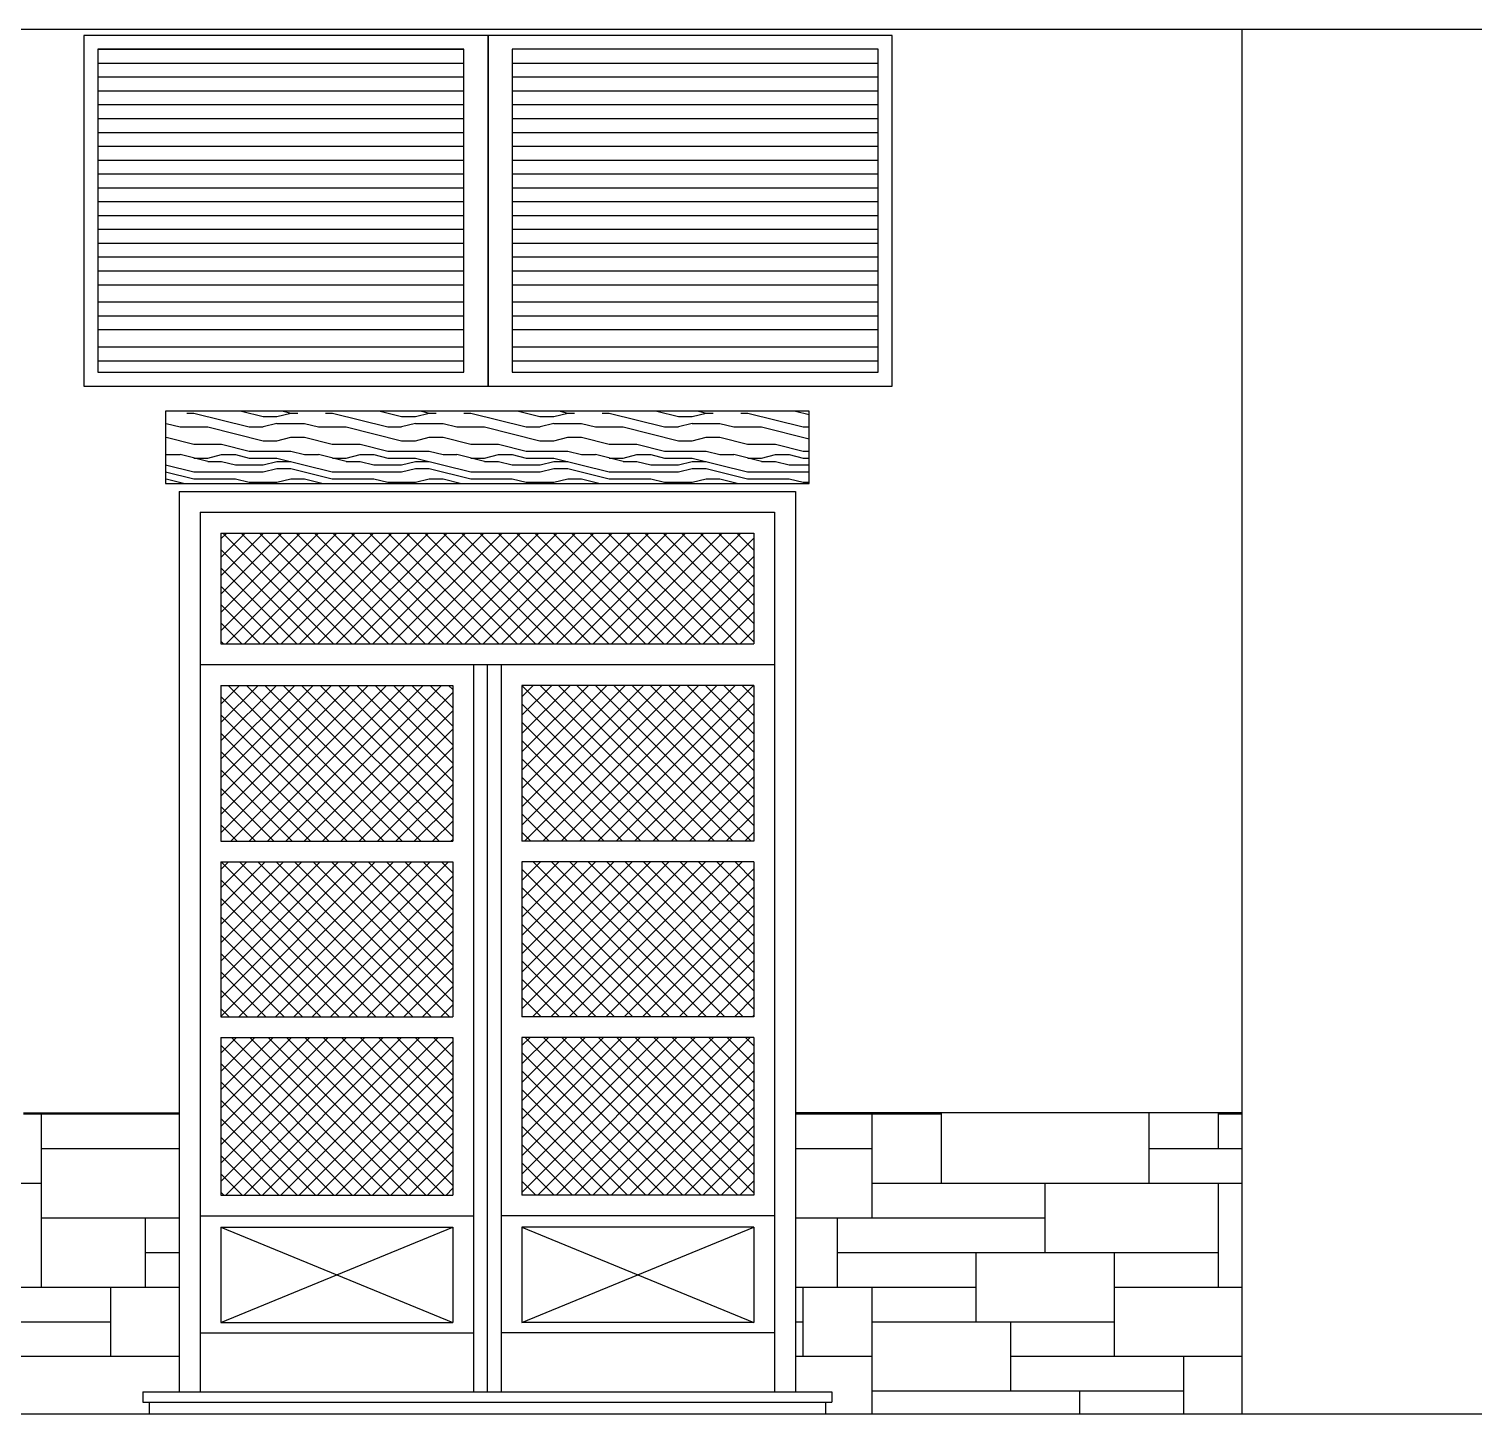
# Model space of a CAD drawing. Extents: x 33.7 to 63.4, y -76.7 to 11.5.
# Drawn here: x 42.141 to 46.339, y 7.54 to 11.54 of the extents above; entities that cross this region are included whole.
import ezdxf

# ---------------------------------------------------------------- set-up
doc = ezdxf.new("R2010")
doc.units = 0
doc.header["$LTSCALE"] = 0.375
doc.layers.get('0').update_dxf_attribs({"linetype": 'CONTINUOUS'})
for name, color, linetype in [('AUX', 7, 'CONTINUOUS'), ('CARPINTERIA', 44, 'CONTINUOUS'), ('MUROS', 3, 'CONTINUOUS'), ('TRAMAS', 252, 'CONTINUOUS')]:
    doc.layers.add(name, color=color, linetype=linetype)

# ---------------------------------------------------------------- blocks, each defined once
blk = doc.blocks.new('*X36')
at = {"color": 0}
for p, q in [((157.7778, 135.1), (158.2, 135.1)), ((158, 134.8), (158, 135.1)), ((158.2, 134.9), (158.2, 135.1035)), ((158.8, 134.9), (158.8, 135.1035)), ((159, 135), (159, 135.1035)), ((159, 135.1), (159.0678, 135.1)), ((157.7778, 135), (158, 135)), ((158.8, 135), (159.0678, 135)), ((158, 134.9), (159.0678, 134.9)), ((158.5, 134.7), (158.5, 134.9)), ((159, 134.6), (159, 134.9)), ((157.7778, 134.8), (158.5, 134.8)), ((157.9, 134.6), (157.9, 134.8)), ((157.9, 134.7), (159, 134.7)), ((158.3, 134.5), (158.3, 134.7)), ((158.7, 134.4), (158.7, 134.7)), ((157.7778, 134.6), (158.3, 134.6)), ((157.8, 134.4), (157.8, 134.6)), ((158, 134.2335), (158, 134.6)), ((158.7, 134.6), (159.0678, 134.6)), ((157.7778, 134.5), (157.8, 134.5)), ((158, 134.5), (158.7, 134.5)), ((158.4, 134.3), (158.4, 134.5)), ((157.7778, 134.4), (158, 134.4)), ((158.4, 134.4), (159.0678, 134.4)), ((158.9, 134.2335), (158.9, 134.4)), ((158, 134.3), (158.9, 134.3)), ((158.6, 134.2335), (158.6, 134.3))]:
    blk.add_line(p, q, dxfattribs=at)
blk = doc.blocks.new('*X37')
at = {"color": 0}
for p, q in [((149.5932, 135.1), (150.2, 135.1)), ((149.6, 134.6), (149.6, 135.1)), ((149.7, 135.1), (149.7, 135.1035)), ((150, 134.8), (150, 135.1)), ((150.2, 134.9), (150.2, 135.1035)), ((151.4878, 135.1), (152.2, 135.1)), ((151.6, 134.6), (151.6, 135.1)), ((151.7, 135.1), (151.7, 135.1035)), ((152, 134.8), (152, 135.1)), ((152.2, 134.9), (152.2, 135.1035)), ((153.5178, 135.1), (154.2, 135.1)), ((153.6, 134.6), (153.6, 135.1)), ((153.7, 135.1), (153.7, 135.1035)), ((154, 134.8), (154, 135.1)), ((154.2, 134.9), (154.2, 135.1035)), ((155.5478, 135.1), (155.9978, 135.1)), ((155.6, 134.6), (155.6, 135.1)), ((155.7, 135.1), (155.7, 135.1035)), ((150.8, 134.9), (150.8, 135.0735)), ((151, 135), (151, 135.0735)), ((151.3, 134.9), (151.3, 135.0735)), ((152.8, 134.9), (152.8, 135.0735)), ((153, 135), (153, 135.0735)), ((153.3, 134.9), (153.3, 135.0735)), ((154.8, 134.9), (154.8, 135.0735)), ((155, 135), (155, 135.0735)), ((155.3, 134.9), (155.3, 135.0735)), ((149.6, 135), (150, 135)), ((150.8, 135), (151.3, 135)), ((151.6, 135), (152, 135)), ((152.8, 135), (153.3, 135)), ((153.6, 135), (154, 135)), ((154.8, 135), (155.3, 135)), ((155.6, 135), (155.9978, 135)), ((149.5932, 134.9), (149.6, 134.9)), ((150, 134.9), (151.6, 134.9)), ((150.5, 134.7), (150.5, 134.9)), ((151, 134.6), (151, 134.9)), ((152, 134.9), (153.6, 134.9)), ((152.5, 134.7), (152.5, 134.9)), ((153, 134.6), (153, 134.9)), ((154, 134.9), (155.6, 134.9)), ((154.5, 134.7), (154.5, 134.9)), ((155, 134.6), (155, 134.9)), ((149.6, 134.8), (150.5, 134.8)), ((149.9, 134.6), (149.9, 134.8)), ((151.6, 134.8), (152.5, 134.8)), ((151.9, 134.6), (151.9, 134.8)), ((153.6, 134.8), (154.5, 134.8)), ((153.9, 134.6), (153.9, 134.8)), ((155.6, 134.8), (155.9978, 134.8)), ((155.9, 134.6), (155.9, 134.8)), ((149.9, 134.7), (151, 134.7)), ((150.3, 134.5), (150.3, 134.7)), ((150.7, 134.4), (150.7, 134.7)), ((151.9, 134.7), (153, 134.7)), ((152.3, 134.5), (152.3, 134.7)), ((152.7, 134.4), (152.7, 134.7)), ((153.9, 134.7), (155, 134.7)), ((154.3, 134.5), (154.3, 134.7)), ((154.7, 134.4), (154.7, 134.7)), ((155.9, 134.7), (155.9978, 134.7)), ((149.5932, 134.6), (150.3, 134.6)), ((149.8, 134.4), (149.8, 134.6)), ((150, 134.2335), (150, 134.6)), ((150.7, 134.6), (152.3, 134.6)), ((151.2, 134.4), (151.2, 134.6)), ((151.5, 134.5), (151.5, 134.6)), ((151.8, 134.4), (151.8, 134.6)), ((152, 134.2335), (152, 134.6)), ((152.7, 134.6), (154.3, 134.6)), ((153.2, 134.4), (153.2, 134.6)), ((153.5, 134.5), (153.5, 134.6)), ((153.8, 134.4), (153.8, 134.6)), ((154, 134.2335), (154, 134.6)), ((154.7, 134.6), (155.9978, 134.6)), ((155.2, 134.4), (155.2, 134.6)), ((155.5, 134.5), (155.5, 134.6)), ((155.8, 134.4), (155.8, 134.6)), ((149.5932, 134.5), (149.8, 134.5)), ((150, 134.5), (150.7, 134.5)), ((150.4, 134.3), (150.4, 134.5)), ((151.2, 134.5), (151.8, 134.5)), ((152, 134.5), (152.7, 134.5)), ((152.4, 134.3), (152.4, 134.5)), ((153.2, 134.5), (153.8, 134.5)), ((154, 134.5), (154.7, 134.5)), ((154.4, 134.3), (154.4, 134.5)), ((155.2, 134.5), (155.8, 134.5)), ((149.5932, 134.4), (150, 134.4)), ((150.4, 134.4), (152, 134.4)), ((150.9, 134.2335), (150.9, 134.4)), ((151.4, 134.2335), (151.4, 134.4)), ((152.4, 134.4), (154, 134.4)), ((152.9, 134.2335), (152.9, 134.4)), ((153.4, 134.2335), (153.4, 134.4)), ((154.4, 134.4), (155.9978, 134.4)), ((154.9, 134.2335), (154.9, 134.4)), ((155.4, 134.2335), (155.4, 134.4)), ((150, 134.3), (150.9, 134.3)), ((150.6, 134.2335), (150.6, 134.3)), ((152, 134.3), (152.9, 134.3)), ((152.6, 134.2335), (152.6, 134.3)), ((154, 134.3), (154.9, 134.3)), ((154.6, 134.2335), (154.6, 134.3))]:
    blk.add_line(p, q, dxfattribs=at)
blk = doc.blocks.new('*X35')
at = {"color": 0}
for p, q in [((156.1178, 136.4956), (156.4, 136.7778)), ((156.1178, 136.5486), (156.347, 136.7778)), ((156.1178, 136.6017), (156.294, 136.7778)), ((156.1178, 136.6547), (156.2409, 136.7778)), ((156.1178, 136.7077), (156.1879, 136.7778)), ((156.1178, 136.7608), (156.1349, 136.7778)), ((156.4435, 136.4578), (156.1235, 136.7778)), ((156.1331, 136.4578), (156.4531, 136.7778)), ((156.4965, 136.4578), (156.1765, 136.7778)), ((156.1861, 136.4578), (156.5061, 136.7778)), ((156.5495, 136.4578), (156.2295, 136.7778)), ((156.2391, 136.4578), (156.5591, 136.7778)), ((156.6026, 136.4578), (156.2826, 136.7778)), ((156.2922, 136.4578), (156.6122, 136.7778)), ((156.6556, 136.4578), (156.3356, 136.7778)), ((156.3452, 136.4578), (156.6652, 136.7778)), ((156.7086, 136.4578), (156.3886, 136.7778)), ((156.3982, 136.4578), (156.7182, 136.7778)), ((156.7617, 136.4578), (156.4417, 136.7778)), ((156.4513, 136.4578), (156.7713, 136.7778)), ((156.8147, 136.4578), (156.4947, 136.7778)), ((156.5043, 136.4578), (156.8243, 136.7778)), ((156.8677, 136.4578), (156.5477, 136.7778)), ((156.5573, 136.4578), (156.8773, 136.7778)), ((156.9208, 136.4578), (156.6008, 136.7778)), ((156.6104, 136.4578), (156.9304, 136.7778)), ((156.9738, 136.4578), (156.6538, 136.7778)), ((156.6634, 136.4578), (156.9834, 136.7778)), ((157.0268, 136.4578), (156.7068, 136.7778)), ((156.7164, 136.4578), (157.0364, 136.7778)), ((157.0799, 136.4578), (156.7599, 136.7778)), ((156.7695, 136.4578), (157.0895, 136.7778)), ((157.1329, 136.4578), (156.8129, 136.7778)), ((156.8225, 136.4578), (157.1425, 136.7778)), ((157.1859, 136.4578), (156.8659, 136.7778)), ((156.8755, 136.4578), (157.1955, 136.7778)), ((157.239, 136.4578), (156.919, 136.7778)), ((156.9286, 136.4578), (157.2486, 136.7778)), ((157.292, 136.4578), (156.972, 136.7778)), ((156.9816, 136.4578), (157.3016, 136.7778)), ((157.345, 136.4578), (157.025, 136.7778)), ((157.0346, 136.4578), (157.3546, 136.7778)), ((157.3981, 136.4578), (157.0781, 136.7778)), ((157.0877, 136.4578), (157.4077, 136.7778)), ((157.4511, 136.4578), (157.1311, 136.7778)), ((157.1407, 136.4578), (157.4607, 136.7778)), ((157.5041, 136.4578), (157.1841, 136.7778)), ((157.1937, 136.4578), (157.5137, 136.7778)), ((157.5572, 136.4578), (157.2372, 136.7778)), ((157.2468, 136.4578), (157.5668, 136.7778)), ((157.6102, 136.4578), (157.2902, 136.7778)), ((157.2998, 136.4578), (157.6198, 136.7778)), ((157.6578, 136.4632), (157.3432, 136.7778)), ((157.6578, 136.5163), (157.3963, 136.7778)), ((157.6578, 136.5693), (157.4493, 136.7778)), ((157.6578, 136.6223), (157.5023, 136.7778)), ((157.6578, 136.6754), (157.5554, 136.7778)), ((157.6578, 136.7284), (157.6084, 136.7778)), ((156.3904, 136.4578), (156.1178, 136.7305)), ((157.3528, 136.4578), (157.6578, 136.7628)), ((157.4059, 136.4578), (157.6578, 136.7098)), ((156.3374, 136.4578), (156.1178, 136.6774)), ((157.4589, 136.4578), (157.6578, 136.6567)), ((156.2844, 136.4578), (156.1178, 136.6244)), ((157.5119, 136.4578), (157.6578, 136.6037)), ((156.2313, 136.4578), (156.1178, 136.5714)), ((156.1783, 136.4578), (156.1178, 136.5183)), ((157.565, 136.4578), (157.6578, 136.5507)), ((157.618, 136.4578), (157.6578, 136.4976)), ((156.1253, 136.4578), (156.1178, 136.4653)), ((156.1178, 135.9122), (156.5434, 136.3378)), ((156.1178, 135.9653), (156.4904, 136.3378)), ((156.1178, 136.0183), (156.4373, 136.3378)), ((156.1178, 136.0713), (156.3843, 136.3378)), ((156.1178, 136.1244), (156.3313, 136.3378)), ((156.1178, 136.1774), (156.2782, 136.3378)), ((156.1178, 136.2304), (156.2252, 136.3378)), ((156.1178, 136.2835), (156.1722, 136.3378)), ((156.1178, 136.3365), (156.1191, 136.3378)), ((156.5362, 135.8878), (156.1178, 136.3062)), ((156.5892, 135.8878), (156.1392, 136.3378)), ((156.1464, 135.8878), (156.5964, 136.3378)), ((156.6422, 135.8878), (156.1922, 136.3378)), ((156.1995, 135.8878), (156.6495, 136.3378)), ((156.6953, 135.8878), (156.2453, 136.3378)), ((156.2525, 135.8878), (156.7025, 136.3378)), ((156.7483, 135.8878), (156.2983, 136.3378)), ((156.3055, 135.8878), (156.7555, 136.3378)), ((156.7878, 135.9014), (156.3513, 136.3378)), ((156.3586, 135.8878), (156.7878, 136.3171)), ((156.7878, 135.9544), (156.4044, 136.3378)), ((156.7878, 136.0074), (156.4574, 136.3378)), ((156.7878, 136.0605), (156.5104, 136.3378)), ((156.7878, 136.1135), (156.5635, 136.3378)), ((156.7878, 136.1665), (156.6165, 136.3378)), ((156.7878, 136.2196), (156.6695, 136.3378)), ((156.7878, 136.2726), (156.7226, 136.3378)), ((156.7878, 136.3256), (156.7756, 136.3378)), ((156.9878, 135.9337), (157.3919, 136.3378)), ((156.9878, 135.9867), (157.3389, 136.3378)), ((156.9878, 136.0398), (157.2859, 136.3378)), ((156.9878, 136.0928), (157.2328, 136.3378)), ((156.9878, 136.1458), (157.1798, 136.3378)), ((156.9878, 136.1989), (157.1268, 136.3378)), ((156.9878, 136.2519), (157.0737, 136.3378)), ((156.9878, 136.3049), (157.0207, 136.3378)), ((157.4377, 135.8878), (156.9878, 136.3378)), ((156.995, 135.8878), (157.445, 136.3378)), ((157.4908, 135.8878), (157.0408, 136.3378)), ((157.048, 135.8878), (157.498, 136.3378)), ((157.5438, 135.8878), (157.0938, 136.3378)), ((157.101, 135.8878), (157.551, 136.3378)), ((157.5968, 135.8878), (157.1468, 136.3378)), ((157.1541, 135.8878), (157.6041, 136.3378)), ((157.6499, 135.8878), (157.1999, 136.3378)), ((157.2071, 135.8878), (157.6571, 136.3378)), ((157.6578, 135.9329), (157.2529, 136.3378)), ((157.6578, 135.9859), (157.3059, 136.3378)), ((157.6578, 136.039), (157.359, 136.3378)), ((157.6578, 136.092), (157.412, 136.3378)), ((157.6578, 136.145), (157.465, 136.3378)), ((157.6578, 136.1981), (157.5181, 136.3378)), ((157.6578, 136.2511), (157.5711, 136.3378)), ((157.6578, 136.3041), (157.6241, 136.3378)), ((156.4116, 135.8878), (156.7878, 136.264)), ((157.3847, 135.8878), (156.9878, 136.2847)), ((157.2601, 135.8878), (157.6578, 136.2855)), ((156.4831, 135.8878), (156.1178, 136.2532)), ((157.3317, 135.8878), (156.9878, 136.2317)), ((157.3132, 135.8878), (157.6578, 136.2325)), ((156.4301, 135.8878), (156.1178, 136.2001)), ((156.4646, 135.8878), (156.7878, 136.211)), ((156.3771, 135.8878), (156.1178, 136.1471)), ((156.5177, 135.8878), (156.7878, 136.158)), ((157.2786, 135.8878), (156.9878, 136.1787)), ((157.3662, 135.8878), (157.6578, 136.1795)), ((156.5707, 135.8878), (156.7878, 136.1049)), ((157.2256, 135.8878), (156.9878, 136.1256)), ((157.4192, 135.8878), (157.6578, 136.1264)), ((156.3241, 135.8878), (156.1178, 136.0941)), ((157.1726, 135.8878), (156.9878, 136.0726)), ((157.4723, 135.8878), (157.6578, 136.0734)), ((156.271, 135.8878), (156.1178, 136.041)), ((156.6237, 135.8878), (156.7878, 136.0519)), ((157.1195, 135.8878), (156.9878, 136.0196)), ((157.5253, 135.8878), (157.6578, 136.0204)), ((156.218, 135.8878), (156.1178, 135.988)), ((156.6768, 135.8878), (156.7878, 135.9989)), ((156.165, 135.8878), (156.1178, 135.935)), ((156.7298, 135.8878), (156.7878, 135.9458)), ((157.0665, 135.8878), (156.9878, 135.9665)), ((157.5783, 135.8878), (157.6578, 135.9673)), ((156.7828, 135.8878), (156.7878, 135.8928)), ((157.0135, 135.8878), (156.9878, 135.9135)), ((157.6314, 135.8878), (157.6578, 135.9143)), ((156.1178, 135.3819), (156.5637, 135.8278)), ((156.1178, 135.4349), (156.5107, 135.8278)), ((156.1178, 135.488), (156.4577, 135.8278)), ((156.1178, 135.541), (156.4046, 135.8278)), ((156.1178, 135.594), (156.3516, 135.8278)), ((156.1178, 135.6471), (156.2986, 135.8278)), ((156.1178, 135.7001), (156.2455, 135.8278)), ((156.1178, 135.7531), (156.1925, 135.8278)), ((156.1178, 135.8062), (156.1395, 135.8278)), ((156.566, 135.3807), (156.1189, 135.8278)), ((156.1697, 135.3807), (156.6168, 135.8278)), ((156.619, 135.3807), (156.1719, 135.8278)), ((156.2227, 135.3807), (156.6698, 135.8278)), ((156.6721, 135.3807), (156.225, 135.8278)), ((156.2757, 135.3807), (156.7228, 135.8278)), ((156.7251, 135.3807), (156.278, 135.8278)), ((156.3288, 135.3807), (156.7759, 135.8278)), ((156.7781, 135.3807), (156.331, 135.8278)), ((156.7878, 135.4241), (156.3841, 135.8278)), ((156.7878, 135.4771), (156.4371, 135.8278)), ((156.7878, 135.5301), (156.4901, 135.8278)), ((156.7878, 135.5832), (156.5431, 135.8278)), ((156.7878, 135.6362), (156.5962, 135.8278)), ((156.7878, 135.6892), (156.6492, 135.8278)), ((156.7878, 135.7423), (156.7022, 135.8278)), ((156.7878, 135.7953), (156.7553, 135.8278)), ((156.9878, 135.7746), (157.041, 135.8278)), ((156.9878, 135.7216), (157.0941, 135.8278)), ((156.9878, 135.6685), (157.1471, 135.8278)), ((156.9878, 135.6155), (157.2001, 135.8278)), ((156.9878, 135.5625), (157.2532, 135.8278)), ((156.9878, 135.5095), (157.3062, 135.8278)), ((156.9878, 135.4564), (157.3592, 135.8278)), ((156.9878, 135.4034), (157.4123, 135.8278)), ((157.4145, 135.3807), (156.9878, 135.8074)), ((157.0182, 135.3807), (157.4653, 135.8278)), ((157.4676, 135.3807), (157.0204, 135.8278)), ((157.0712, 135.3807), (157.5183, 135.8278)), ((157.5206, 135.3807), (157.0735, 135.8278)), ((157.1243, 135.3807), (157.5714, 135.8278)), ((157.5736, 135.3807), (157.1265, 135.8278)), ((157.1773, 135.3807), (157.6244, 135.8278)), ((157.6267, 135.3807), (157.1795, 135.8278)), ((157.2303, 135.3807), (157.6578, 135.8082)), ((157.6578, 135.4026), (157.2326, 135.8278)), ((157.6578, 135.4556), (157.2856, 135.8278)), ((157.6578, 135.5087), (157.3386, 135.8278)), ((157.6578, 135.5617), (157.3917, 135.8278)), ((157.6578, 135.6147), (157.4447, 135.8278)), ((157.6578, 135.6678), (157.4977, 135.8278)), ((157.6578, 135.7208), (157.5508, 135.8278)), ((157.6578, 135.7738), (157.6038, 135.8278)), ((157.6578, 135.8269), (157.6568, 135.8278)), ((156.513, 135.3807), (156.1178, 135.7759)), ((156.3818, 135.3807), (156.7878, 135.7867)), ((156.4599, 135.3807), (156.1178, 135.7228)), ((156.4348, 135.3807), (156.7878, 135.7337)), ((157.3615, 135.3807), (156.9878, 135.7544)), ((157.2833, 135.3807), (157.6578, 135.7552)), ((156.4879, 135.3807), (156.7878, 135.6807)), ((157.3085, 135.3807), (156.9878, 135.7014)), ((157.3364, 135.3807), (157.6578, 135.7022)), ((156.4069, 135.3807), (156.1178, 135.6698)), ((157.2554, 135.3807), (156.9878, 135.6483)), ((157.3894, 135.3807), (157.6578, 135.6491)), ((156.3539, 135.3807), (156.1178, 135.6168)), ((156.5409, 135.3807), (156.7878, 135.6276)), ((157.2024, 135.3807), (156.9878, 135.5953)), ((157.4424, 135.3807), (157.6578, 135.5961)), ((156.3008, 135.3807), (156.1178, 135.5637)), ((156.5939, 135.3807), (156.7878, 135.5746)), ((156.2478, 135.3807), (156.1178, 135.5107)), ((156.647, 135.3807), (156.7878, 135.5216)), ((157.1494, 135.3807), (156.9878, 135.5423)), ((157.4955, 135.3807), (157.6578, 135.5431)), ((156.7, 135.3807), (156.7878, 135.4685)), ((157.0963, 135.3807), (156.9878, 135.4892)), ((157.5485, 135.3807), (157.6578, 135.49)), ((156.1948, 135.3807), (156.1178, 135.4577)), ((157.0433, 135.3807), (156.9878, 135.4362)), ((157.6015, 135.3807), (157.6578, 135.437)), ((156.1417, 135.3807), (156.1178, 135.4046)), ((156.753, 135.3807), (156.7878, 135.4155)), ((156.9903, 135.3807), (156.9878, 135.3832)), ((157.6546, 135.3807), (157.6578, 135.384)), ((156.1178, 135.0637), (156.3748, 135.3207)), ((156.1178, 135.1167), (156.3218, 135.3207)), ((156.1178, 135.1698), (156.2688, 135.3207)), ((156.1178, 135.2228), (156.2157, 135.3207)), ((156.1178, 135.2758), (156.1627, 135.3207)), ((156.1178, 135.0107), (156.4279, 135.3207)), ((156.1178, 134.9576), (156.4809, 135.3207)), ((156.1178, 134.9046), (156.5339, 135.3207)), ((156.5506, 134.8657), (156.1178, 135.2986)), ((156.132, 134.8657), (156.587, 135.3207)), ((156.6037, 134.8657), (156.1487, 135.3207)), ((156.185, 134.8657), (156.64, 135.3207)), ((156.6567, 134.8657), (156.2017, 135.3207)), ((156.238, 134.8657), (156.693, 135.3207)), ((156.7097, 134.8657), (156.2548, 135.3207)), ((156.2911, 134.8657), (156.7461, 135.3207)), ((156.7628, 134.8657), (156.3078, 135.3207)), ((156.3441, 134.8657), (156.7878, 135.3095)), ((156.7878, 134.8937), (156.3608, 135.3207)), ((156.7878, 134.9468), (156.4139, 135.3207)), ((156.7878, 134.9998), (156.4669, 135.3207)), ((156.7878, 135.0528), (156.5199, 135.3207)), ((156.7878, 135.1059), (156.573, 135.3207)), ((156.7878, 135.1589), (156.626, 135.3207)), ((156.7878, 135.2119), (156.679, 135.3207)), ((156.7878, 135.265), (156.7321, 135.3207)), ((156.7878, 135.318), (156.7851, 135.3207)), ((156.9878, 135.2973), (157.0112, 135.3207)), ((156.9878, 135.2443), (157.0643, 135.3207)), ((156.9878, 135.1913), (157.1173, 135.3207)), ((156.9878, 135.1382), (157.1703, 135.3207)), ((156.9878, 135.0852), (157.2233, 135.3207)), ((156.9878, 135.0322), (157.2764, 135.3207)), ((156.9878, 134.9791), (157.3294, 135.3207)), ((156.9878, 134.9261), (157.3824, 135.3207)), ((156.9878, 134.8731), (157.4355, 135.3207)), ((157.4522, 134.8657), (156.9972, 135.3207)), ((157.0335, 134.8657), (157.4885, 135.3207)), ((157.5052, 134.8657), (157.0503, 135.3207)), ((157.0866, 134.8657), (157.5415, 135.3207)), ((157.5583, 134.8657), (157.1033, 135.3207)), ((157.1396, 134.8657), (157.5946, 135.3207)), ((157.6113, 134.8657), (157.1563, 135.3207)), ((157.1926, 134.8657), (157.6476, 135.3207)), ((157.6578, 134.8723), (157.2094, 135.3207)), ((157.6578, 134.9253), (157.2624, 135.3207)), ((157.6578, 134.9783), (157.3154, 135.3207)), ((157.6578, 135.0314), (157.3685, 135.3207)), ((157.6578, 135.0844), (157.4215, 135.3207)), ((157.6578, 135.1374), (157.4745, 135.3207)), ((157.6578, 135.1905), (157.5276, 135.3207)), ((157.6578, 135.2435), (157.5806, 135.3207)), ((157.6578, 135.2965), (157.6336, 135.3207)), ((157.3992, 134.8657), (156.9878, 135.2771)), ((157.2457, 134.8657), (157.6578, 135.2779)), ((156.4976, 134.8657), (156.1178, 135.2455)), ((156.3971, 134.8657), (156.7878, 135.2564)), ((157.3461, 134.8657), (156.9878, 135.2241)), ((157.2987, 134.8657), (157.6578, 135.2249)), ((156.4446, 134.8657), (156.1178, 135.1925)), ((156.4502, 134.8657), (156.7878, 135.2034)), ((156.3915, 134.8657), (156.1178, 135.1395)), ((156.5032, 134.8657), (156.7878, 135.1504)), ((157.2931, 134.8657), (156.9878, 135.171)), ((157.3517, 134.8657), (157.6578, 135.1718)), ((156.5562, 134.8657), (156.7878, 135.0973)), ((157.2401, 134.8657), (156.9878, 135.118)), ((157.4048, 134.8657), (157.6578, 135.1188)), ((156.3385, 134.8657), (156.1178, 135.0864)), ((157.187, 134.8657), (156.9878, 135.065)), ((157.4578, 134.8657), (157.6578, 135.0658)), ((156.2855, 134.8657), (156.1178, 135.0334)), ((156.6093, 134.8657), (156.7878, 135.0443)), ((157.134, 134.8657), (156.9878, 135.0119)), ((157.5108, 134.8657), (157.6578, 135.0127)), ((156.2324, 134.8657), (156.1178, 134.9804)), ((156.6623, 134.8657), (156.7878, 134.9913)), ((156.1794, 134.8657), (156.1178, 134.9273)), ((156.7153, 134.8657), (156.7878, 134.9382)), ((157.081, 134.8657), (156.9878, 134.9589)), ((157.5639, 134.8657), (157.6578, 134.9597)), ((156.7684, 134.8657), (156.7878, 134.8852)), ((157.0279, 134.8657), (156.9878, 134.9059)), ((157.6169, 134.8657), (157.6578, 134.9067)), ((156.1264, 134.8657), (156.1178, 134.8743))]:
    blk.add_line(p, q, dxfattribs=at)
blk = doc.blocks.new('*X47')
at = {"color": 0}
for p, q in [((155.9578, 137.61), (155.96, 137.61)), ((155.96, 137.61), (156, 137.6)), ((156.02, 137.64), (156.04, 137.64)), ((156.04, 137.64), (156.1999, 137.6)), ((156.1778, 137.6456), (156.2399, 137.63)), ((156.24, 137.63), (156.28, 137.63)), ((156.28, 137.61), (156.24, 137.6)), ((156.28, 137.63), (156.32, 137.64)), ((156.28, 137.61), (156.36, 137.61)), ((156.2978, 137.6456), (156.3199, 137.64)), ((156.32, 137.64), (156.34, 137.64)), ((156.36, 137.61), (156.4, 137.6)), ((156.42, 137.64), (156.44, 137.64)), ((156.44, 137.64), (156.5999, 137.6)), ((156.5778, 137.6456), (156.6399, 137.63)), ((156.64, 137.63), (156.68, 137.63)), ((156.68, 137.61), (156.64, 137.6)), ((156.68, 137.63), (156.72, 137.64)), ((156.68, 137.61), (156.76, 137.61)), ((156.6978, 137.6456), (156.7199, 137.64)), ((156.72, 137.64), (156.74, 137.64)), ((156.76, 137.61), (156.8, 137.6)), ((156.82, 137.64), (156.84, 137.64)), ((156.84, 137.64), (156.9999, 137.6)), ((156.9778, 137.6456), (157.0399, 137.63)), ((157.04, 137.63), (157.08, 137.63)), ((157.08, 137.61), (157.04, 137.6)), ((157.08, 137.63), (157.12, 137.64)), ((157.08, 137.61), (157.16, 137.61)), ((157.0978, 137.6456), (157.1199, 137.64)), ((157.12, 137.64), (157.14, 137.64)), ((157.16, 137.61), (157.2, 137.6)), ((157.22, 137.64), (157.24, 137.64)), ((157.24, 137.64), (157.3999, 137.6)), ((157.3778, 137.6456), (157.4399, 137.63)), ((157.44, 137.63), (157.48, 137.63)), ((157.48, 137.61), (157.44, 137.6)), ((157.48, 137.63), (157.52, 137.64)), ((157.48, 137.61), (157.56, 137.61)), ((157.4978, 137.6456), (157.5199, 137.64)), ((157.52, 137.64), (157.54, 137.64)), ((157.56, 137.61), (157.6, 137.6)), ((157.62, 137.64), (157.64, 137.64)), ((157.64, 137.64), (157.7999, 137.6)), ((157.7778, 137.6456), (157.8178, 137.6355)), ((155.9578, 137.57), (155.96, 137.57)), ((155.96, 137.57), (156.0399, 137.55)), ((156, 137.6), (156.08, 137.6)), ((156.08, 137.6), (156.2399, 137.56)), ((156.2, 137.6), (156.24, 137.6)), ((156.28, 137.56), (156.32, 137.57)), ((156.32, 137.57), (156.36, 137.57)), ((156.36, 137.57), (156.4399, 137.55)), ((156.4, 137.6), (156.48, 137.6)), ((156.48, 137.6), (156.6399, 137.56)), ((156.6, 137.6), (156.64, 137.6)), ((156.68, 137.56), (156.72, 137.57)), ((156.72, 137.57), (156.76, 137.57)), ((156.76, 137.57), (156.8399, 137.55)), ((156.8, 137.6), (156.88, 137.6)), ((156.88, 137.6), (157.0399, 137.56)), ((157, 137.6), (157.04, 137.6)), ((157.08, 137.56), (157.12, 137.57)), ((157.12, 137.57), (157.16, 137.57)), ((157.16, 137.57), (157.2399, 137.55)), ((157.2, 137.6), (157.28, 137.6)), ((157.28, 137.6), (157.4399, 137.56)), ((157.4, 137.6), (157.44, 137.6)), ((157.48, 137.56), (157.52, 137.57)), ((157.52, 137.57), (157.56, 137.57)), ((157.56, 137.57), (157.6399, 137.55)), ((157.6, 137.6), (157.68, 137.6)), ((157.68, 137.6), (157.8178, 137.5655)), ((157.8, 137.6), (157.8178, 137.6)), ((156.04, 137.55), (156.12, 137.55)), ((156.12, 137.55), (156.1999, 137.53)), ((156.2, 137.53), (156.32, 137.53)), ((156.24, 137.56), (156.28, 137.56)), ((156.32, 137.53), (156.36, 137.52)), ((156.44, 137.55), (156.52, 137.55)), ((156.52, 137.55), (156.5999, 137.53)), ((156.6, 137.53), (156.72, 137.53)), ((156.64, 137.56), (156.68, 137.56)), ((156.72, 137.53), (156.76, 137.52)), ((156.84, 137.55), (156.92, 137.55)), ((156.92, 137.55), (156.9999, 137.53)), ((157, 137.53), (157.12, 137.53)), ((157.04, 137.56), (157.08, 137.56)), ((157.12, 137.53), (157.16, 137.52)), ((157.24, 137.55), (157.32, 137.55)), ((157.32, 137.55), (157.3999, 137.53)), ((157.4, 137.53), (157.52, 137.53)), ((157.44, 137.56), (157.48, 137.56)), ((157.52, 137.53), (157.56, 137.52)), ((157.64, 137.55), (157.72, 137.55)), ((157.72, 137.55), (157.7999, 137.53)), ((157.8, 137.53), (157.8178, 137.53)), ((155.9578, 137.5205), (155.96, 137.52)), ((155.9578, 137.4905), (156.0399, 137.47)), ((155.96, 137.52), (156, 137.52)), ((156.08, 137.5), (156.0001, 137.52)), ((156.04, 137.51), (156.08, 137.51)), ((156.08, 137.51), (156.12, 137.52)), ((156.08, 137.5), (156.12, 137.5)), ((156.12, 137.52), (156.16, 137.52)), ((156.12, 137.5), (156.16, 137.49)), ((156.16, 137.52), (156.2, 137.51)), ((156.16, 137.49), (156.24, 137.49)), ((156.2, 137.51), (156.28, 137.51)), ((156.24, 137.49), (156.28, 137.5)), ((156.28, 137.51), (156.4399, 137.47)), ((156.28, 137.5), (156.32, 137.5)), ((156.36, 137.52), (156.4, 137.52)), ((156.48, 137.5), (156.4001, 137.52)), ((156.44, 137.51), (156.48, 137.51)), ((156.48, 137.51), (156.52, 137.52)), ((156.48, 137.5), (156.52, 137.5)), ((156.52, 137.52), (156.56, 137.52)), ((156.52, 137.5), (156.56, 137.49)), ((156.56, 137.52), (156.6, 137.51)), ((156.56, 137.49), (156.64, 137.49)), ((156.6, 137.51), (156.68, 137.51)), ((156.64, 137.49), (156.68, 137.5)), ((156.68, 137.51), (156.8399, 137.47)), ((156.68, 137.5), (156.72, 137.5)), ((156.76, 137.52), (156.8, 137.52)), ((156.88, 137.5), (156.8001, 137.52)), ((156.84, 137.51), (156.88, 137.51)), ((156.88, 137.51), (156.92, 137.52)), ((156.88, 137.5), (156.92, 137.5)), ((156.92, 137.52), (156.96, 137.52)), ((156.92, 137.5), (156.96, 137.49)), ((156.96, 137.52), (157, 137.51)), ((156.96, 137.49), (157.04, 137.49)), ((157, 137.51), (157.08, 137.51)), ((157.04, 137.49), (157.08, 137.5)), ((157.08, 137.51), (157.2399, 137.47)), ((157.08, 137.5), (157.12, 137.5)), ((157.16, 137.52), (157.2, 137.52)), ((157.28, 137.5), (157.2001, 137.52)), ((157.24, 137.51), (157.28, 137.51)), ((157.28, 137.51), (157.32, 137.52)), ((157.28, 137.5), (157.32, 137.5)), ((157.32, 137.52), (157.36, 137.52)), ((157.32, 137.5), (157.36, 137.49)), ((157.36, 137.52), (157.4, 137.51)), ((157.36, 137.49), (157.44, 137.49)), ((157.4, 137.51), (157.48, 137.51)), ((157.44, 137.49), (157.48, 137.5)), ((157.48, 137.51), (157.6399, 137.47)), ((157.48, 137.5), (157.52, 137.5)), ((157.56, 137.52), (157.6, 137.52)), ((157.68, 137.5), (157.6001, 137.52)), ((157.64, 137.51), (157.68, 137.51)), ((157.68, 137.51), (157.72, 137.52)), ((157.68, 137.5), (157.72, 137.5)), ((157.72, 137.52), (157.76, 137.52)), ((157.72, 137.5), (157.76, 137.49)), ((157.76, 137.52), (157.8, 137.51)), ((157.76, 137.49), (157.8178, 137.49)), ((157.8, 137.51), (157.8178, 137.51)), ((155.9578, 137.4705), (156.0399, 137.45)), ((155.9578, 137.45), (155.96, 137.45)), ((155.96, 137.45), (156.0135, 137.4366)), ((156.04, 137.47), (156.24, 137.47)), ((156.04, 137.45), (156.16, 137.45)), ((156.16, 137.45), (156.2, 137.44)), ((156.16, 137.45), (156.2, 137.44)), ((156.2, 137.44), (156.28, 137.44)), ((156.24, 137.47), (156.28, 137.48)), ((156.28, 137.48), (156.32, 137.48)), ((156.28, 137.44), (156.32, 137.45)), ((156.32, 137.48), (156.4399, 137.45)), ((156.32, 137.45), (156.36, 137.45)), ((156.36, 137.45), (156.4135, 137.4366)), ((156.44, 137.47), (156.64, 137.47)), ((156.44, 137.45), (156.56, 137.45)), ((156.56, 137.45), (156.6, 137.44)), ((156.56, 137.45), (156.6, 137.44)), ((156.6, 137.44), (156.68, 137.44)), ((156.64, 137.47), (156.68, 137.48)), ((156.68, 137.48), (156.72, 137.48)), ((156.68, 137.44), (156.72, 137.45)), ((156.72, 137.48), (156.8399, 137.45)), ((156.72, 137.45), (156.76, 137.45)), ((156.76, 137.45), (156.8135, 137.4366)), ((156.84, 137.47), (157.04, 137.47)), ((156.84, 137.45), (156.96, 137.45)), ((156.96, 137.45), (157, 137.44)), ((156.96, 137.45), (157, 137.44)), ((157, 137.44), (157.08, 137.44)), ((157.04, 137.47), (157.08, 137.48)), ((157.08, 137.48), (157.12, 137.48)), ((157.08, 137.44), (157.12, 137.45)), ((157.12, 137.48), (157.2399, 137.45)), ((157.12, 137.45), (157.16, 137.45)), ((157.16, 137.45), (157.2135, 137.4366)), ((157.24, 137.47), (157.44, 137.47)), ((157.24, 137.45), (157.36, 137.45)), ((157.36, 137.45), (157.4, 137.44)), ((157.36, 137.45), (157.4, 137.44)), ((157.4, 137.44), (157.48, 137.44)), ((157.44, 137.47), (157.48, 137.48)), ((157.48, 137.48), (157.52, 137.48)), ((157.48, 137.44), (157.52, 137.45)), ((157.52, 137.48), (157.6399, 137.45)), ((157.52, 137.45), (157.56, 137.45)), ((157.56, 137.45), (157.6135, 137.4366)), ((157.64, 137.47), (157.8178, 137.47)), ((157.64, 137.45), (157.76, 137.45)), ((157.76, 137.45), (157.8, 137.44)), ((157.76, 137.45), (157.8, 137.44)), ((157.8, 137.44), (157.8178, 137.44))]:
    blk.add_line(p, q, dxfattribs=at)

msp = doc.modelspace()

# ---------------------------------------------------------------- linework, layer by layer
for p, q in [((43.4669, 11.5214), (42.2992, 11.5214)), ((42.2992, 11.5214), (42.2992, 10.5087)), ((43.4669, 11.5214), (43.4669, 10.5087)), ((43.4669, 10.5087), (43.4669, 11.5214)), ((44.6346, 11.5214), (43.4669, 11.5214)), ((44.6346, 10.5087), (44.6346, 11.5214)), ((43.3969, 11.4814), (42.3392, 11.4814)), ((42.3392, 11.4814), (42.3392, 10.5487)), ((43.3969, 10.5487), (43.3969, 11.4814)), ((44.5946, 11.4814), (43.5369, 11.4814)), ((43.5369, 11.4814), (43.5369, 10.5487)), ((44.5946, 10.5487), (44.5946, 11.4814)), ((42.3392, 10.5487), (43.3969, 10.5487)), ((43.5369, 10.5487), (44.5946, 10.5487)), ((42.2992, 10.5087), (43.4669, 10.5087)), ((43.4669, 10.5087), (44.6346, 10.5087))]:
    msp.add_line(p, q)
at = {"layer": 'AUX'}
for p, q in [((42.6349, 10.144), (42.6349, 8.1619)), ((42.6349, 10.144), (44.2949, 10.144)), ((44.2949, 10.144), (44.2949, 7.604)), ((42.6949, 10.084), (42.6949, 9.764)), ((42.6949, 10.084), (44.2349, 10.084)), ((44.2349, 10.084), (44.2349, 9.764)), ((42.6949, 9.764), (44.2349, 9.764)), ((42.6349, 9.704), (42.6349, 7.604)), ((42.6349, 9.704), (44.2949, 9.704)), ((43.4249, 9.704), (43.4249, 7.604)), ((43.4649, 9.704), (43.4649, 7.604)), ((43.5049, 9.704), (43.5049, 7.604)), ((42.6949, 9.644), (42.6949, 9.194)), ((42.6949, 9.644), (43.3649, 9.644)), ((43.3649, 9.644), (43.3649, 9.194)), ((43.5649, 9.644), (43.5649, 9.194)), ((44.2349, 9.644), (43.5649, 9.644)), ((44.2349, 9.644), (44.2349, 9.194)), ((42.6949, 9.194), (43.3649, 9.194)), ((44.2349, 9.194), (43.5649, 9.194)), ((42.6949, 9.134), (42.6949, 8.6869)), ((42.6949, 9.134), (43.3649, 9.134)), ((43.3649, 9.134), (43.3649, 8.6869)), ((43.5649, 9.134), (43.5649, 8.6869)), ((44.2349, 9.134), (43.5649, 9.134)), ((44.2349, 9.134), (44.2349, 8.6869)), ((42.6949, 8.6869), (43.3649, 8.6869)), ((44.2349, 8.6869), (43.5649, 8.6869)), ((42.6949, 8.6269), (42.6949, 8.1719)), ((42.6949, 8.6269), (43.3649, 8.6269)), ((43.3649, 8.6269), (43.3649, 8.1719)), ((43.5649, 8.6269), (43.5649, 8.1719)), ((44.2349, 8.6269), (43.5649, 8.6269)), ((44.2349, 8.6269), (44.2349, 8.1719)), ((42.6949, 8.1719), (43.3649, 8.1719)), ((44.2349, 8.1719), (43.5649, 8.1719)), ((42.6349, 8.1119), (43.4249, 8.1119)), ((44.2949, 8.1119), (43.5049, 8.1119)), ((42.6949, 8.0789), (42.6949, 7.8034)), ((42.6949, 8.0789), (43.3649, 8.0789)), ((42.6949, 8.0789), (43.3649, 7.8034)), ((42.6949, 7.8034), (43.3649, 8.0789)), ((43.3649, 8.0789), (43.3649, 7.8034)), ((43.5649, 8.0789), (43.5649, 7.8034)), ((44.2349, 8.0789), (43.5649, 8.0789)), ((43.5649, 7.8034), (44.2349, 8.0789)), ((43.5649, 8.0789), (44.2349, 7.8034)), ((44.2349, 8.0789), (44.2349, 7.8034)), ((42.6349, 7.774), (43.4249, 7.774)), ((42.6949, 7.8034), (43.3649, 7.8034)), ((44.2949, 7.774), (43.5049, 7.774)), ((44.2349, 7.8034), (43.5649, 7.8034))]:
    msp.add_line(p, q, dxfattribs=at)
at = {"layer": 'CARPINTERIA'}
for p, q in [((42.3392, 11.4814), (43.3969, 11.4814)), ((42.3392, 11.4414), (43.3969, 11.4414)), ((43.5369, 11.4414), (44.5946, 11.4414)), ((42.3392, 11.4014), (43.3969, 11.4014)), ((43.5369, 11.4014), (44.5946, 11.4014)), ((42.3392, 11.3614), (43.3969, 11.3614)), ((43.5369, 11.3614), (44.5946, 11.3614)), ((42.3392, 11.3214), (43.3969, 11.3214)), ((43.5369, 11.3214), (44.5946, 11.3214)), ((42.3392, 11.2814), (43.3969, 11.2814)), ((43.5369, 11.2814), (44.5946, 11.2814)), ((42.3392, 11.2414), (43.3969, 11.2414)), ((43.5369, 11.2414), (44.5946, 11.2414)), ((42.3392, 11.2014), (43.3969, 11.2014)), ((43.5369, 11.2014), (44.5946, 11.2014)), ((42.3392, 11.1614), (43.3969, 11.1614)), ((43.5369, 11.1614), (44.5946, 11.1614)), ((42.3392, 11.1214), (43.3969, 11.1214)), ((42.3392, 11.1214), (43.3969, 11.1214)), ((43.5369, 11.1214), (44.5946, 11.1214)), ((42.3392, 11.0814), (43.3969, 11.0814)), ((42.3392, 11.0414), (43.3969, 11.0414)), ((43.5369, 11.0814), (44.5946, 11.0814)), ((43.5369, 11.0414), (44.5946, 11.0414)), ((42.3392, 11.0014), (43.3969, 11.0014)), ((43.5369, 11.0014), (44.5946, 11.0014)), ((42.3392, 10.9614), (43.3969, 10.9614)), ((43.5369, 10.9614), (44.5946, 10.9614)), ((42.3392, 10.9214), (43.3969, 10.9214)), ((43.5369, 10.9214), (44.5946, 10.9214)), ((42.3392, 10.8814), (43.3969, 10.8814)), ((43.5369, 10.8814), (44.5946, 10.8814)), ((42.3392, 10.8414), (43.3969, 10.8414)), ((43.5369, 10.8414), (44.5946, 10.8414)), ((42.3392, 10.8014), (43.3969, 10.8014)), ((43.5369, 10.8014), (44.5946, 10.8014)), ((42.3392, 10.7516), (43.3969, 10.7516)), ((43.5369, 10.7516), (44.5946, 10.7516)), ((42.3392, 10.7116), (43.3969, 10.7116)), ((43.5369, 10.7116), (44.5946, 10.7116)), ((42.3392, 10.6716), (43.3969, 10.6716)), ((43.5369, 10.6716), (44.5946, 10.6716)), ((42.3392, 10.6218), (43.3969, 10.6218)), ((43.5369, 10.6218), (44.5946, 10.6218)), ((42.3392, 10.5818), (43.3969, 10.5818)), ((43.5369, 10.5818), (44.5946, 10.5818))]:
    msp.add_line(p, q, dxfattribs=at)
at = {"layer": 'MUROS'}
for p, q in [((33.7925, 11.5397), (46.3387, 11.5397)), ((45.6449, 11.5397), (45.6449, 7.5397)), ((42.5749, 10.204), (42.5749, 7.604)), ((42.5749, 10.204), (44.3549, 10.204)), ((44.3549, 10.204), (44.3549, 7.604)), ((42.4694, 7.604), (42.4694, 7.574)), ((42.4694, 7.604), (44.4605, 7.604)), ((44.4605, 7.604), (44.4605, 7.574)), ((42.4694, 7.574), (44.4605, 7.574)), ((42.4878, 7.574), (42.4878, 7.5397)), ((44.4421, 7.574), (44.4421, 7.5397)), ((33.7925, 7.5397), (46.3387, 7.5397))]:
    msp.add_line(p, q, dxfattribs=at)
at = {"layer": 'MUROS', "color": 44}
msp.add_lwpolyline([(42.5349, 10.4363), (42.5349, 10.2274), (44.3949, 10.2274), (44.3949, 10.4363)], close=True, dxfattribs=at)
at = {"layer": 'TRAMAS'}
for p, q in [((42.1249, 8.4097), (42.5749, 8.4097)), ((45.6449, 8.4097), (44.3549, 8.4097))]:
    msp.add_line(p, q, dxfattribs=at)

# ---------------------------------------------------------------- block references
at = {"layer": 'TRAMAS', "color": 44}
msp.add_blockref('*X47', (-113.4229, -127.2093), dxfattribs=at)
at = {"layer": 'TRAMAS'}
for name in ['*X35', '*X37', '*X36']:
    msp.add_blockref(name, (-113.4229, -126.6938), dxfattribs=at)

doc.saveas('drawing.dxf')
